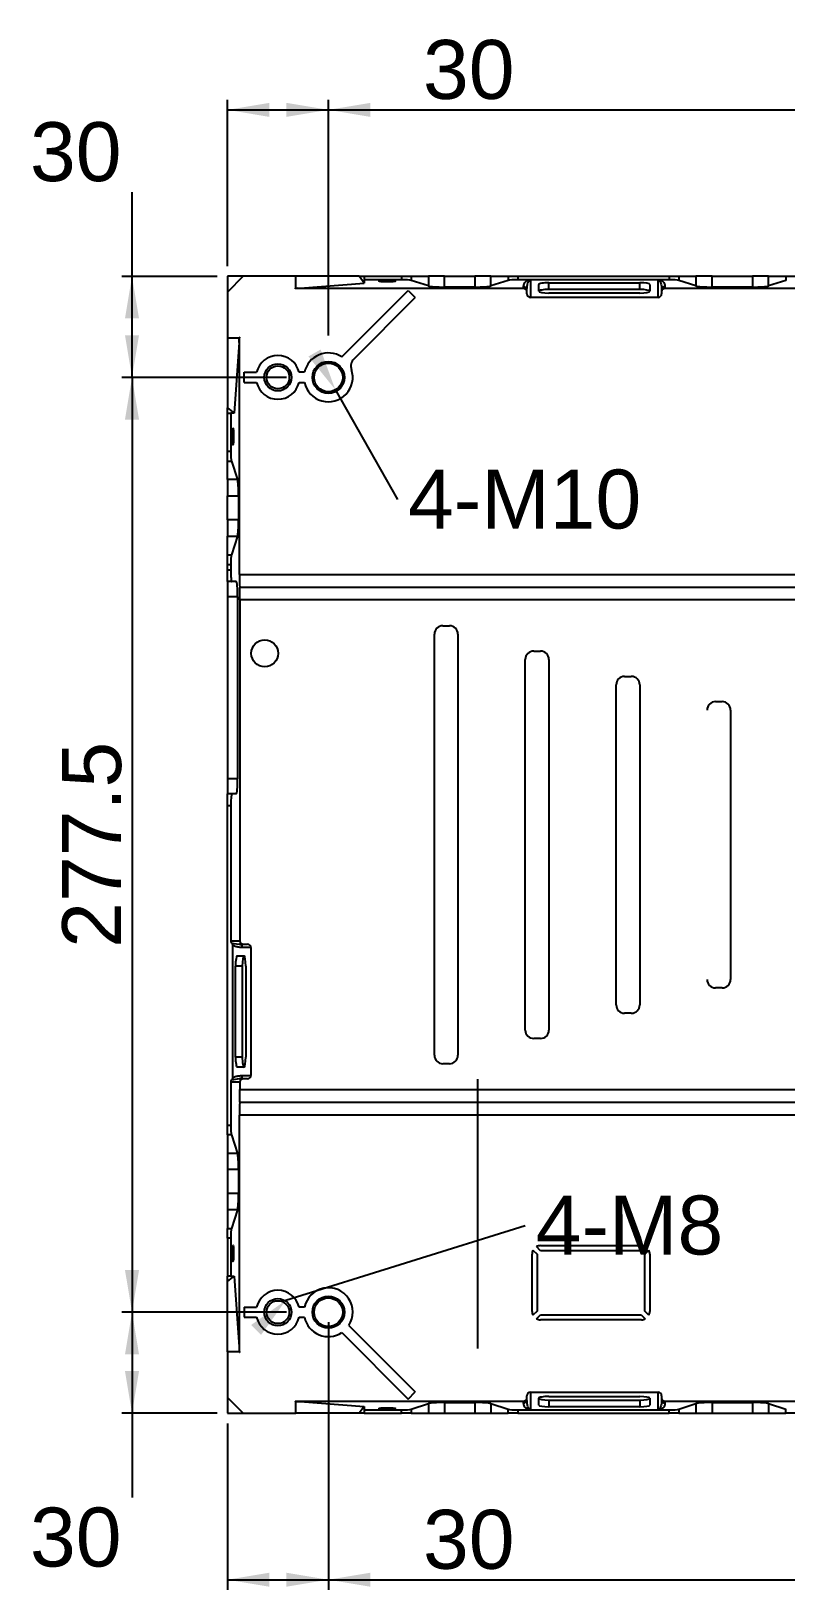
# Model space of a CAD drawing. Header units: millimetres. Extents: x 5415 to 7815, y 1596 to 3293.
# Drawn here: x 6789.4 to 7013.6, y 2325.8 to 2788.5 of the extents above; entities that cross this region are included whole.
import ezdxf

# ---------------------------------------------------------------- set-up
doc = ezdxf.new("R2010")
doc.units = ezdxf.units.MM
doc.styles.get("Standard").update_dxf_attribs({"font": 'arial.ttf'})
doc.dimstyles.new('UDM_1-5', dxfattribs={"dimscale": 5, "dimtxt": 3.5, "dimasz": 2.5, "dimexe": 0.6, "dimexo": 0.6, "dimtad": 1, "dimtoh": 1, "dimzin": 9, "dimdsep": 46, "dimtxsty": 'Standard', "dimcen": 0, "dimclrd": 2, "dimclre": 2, "dimclrt": 2, "dimadec": 0, "dimazin": 2, "dimtfac": 1, "dimtofl": 0, "dimtmove": 0, "dimatfit": 3, "dimfxl": 1, "dimarcsym": 0})

# ---------------------------------------------------------------- blocks, each defined once
blk = doc.blocks.new('*D1')
at = {"color": 2}
for p, q in [((6865.24, 2685.73), (6816.36, 2685.73)), ((6819.36, 2685.73), (6819.36, 2408.23)), ((6865.24, 2408.23), (6816.36, 2408.23))]:
    blk.add_line(p, q, dxfattribs=at)
for points in [[(6819.36, 2685.73), (6817.27, 2673.23), (6821.44, 2673.23)], [(6819.36, 2408.23), (6821.44, 2420.73), (6817.27, 2420.73)]]:
    blk.add_solid(points, dxfattribs=at)
at = {"color": 2, "insert": (6807.48, 2546.98), "char_height": 17.5, "attachment_point": 5, "rotation": 90}
blk.add_mtext('277.5', dxfattribs=at)
blk = doc.blocks.new('*D2')
at = {"color": 2}
for p, q in [((6865.24, 2408.23), (6816.36, 2408.23)), ((6819.36, 2408.23), (6819.36, 2378.23)), ((6844.69, 2378.23), (6816.36, 2378.23)), ((6819.36, 2378.23), (6819.36, 2353.23))]:
    blk.add_line(p, q, dxfattribs=at)
for points in [[(6819.36, 2408.23), (6817.27, 2395.73), (6821.44, 2395.73)], [(6819.36, 2378.23), (6821.44, 2390.73), (6817.27, 2390.73)]]:
    blk.add_solid(points, dxfattribs=at)
at = {"color": 2, "insert": (6802.64, 2341.36), "char_height": 17.5, "attachment_point": 5}
blk.add_mtext('30', dxfattribs=at)
blk = doc.blocks.new('*D3')
at = {"color": 2}
for p, q in [((6819.36, 2715.73), (6819.36, 2740.73)), ((6844.69, 2715.73), (6816.36, 2715.73)), ((6819.36, 2685.73), (6819.36, 2715.73)), ((6865.24, 2685.73), (6816.36, 2685.73))]:
    blk.add_line(p, q, dxfattribs=at)
for points in [[(6819.36, 2715.73), (6817.27, 2703.23), (6821.44, 2703.23)], [(6819.36, 2685.73), (6821.44, 2698.23), (6817.27, 2698.23)]]:
    blk.add_solid(points, dxfattribs=at)
at = {"color": 2, "insert": (6802.64, 2752.61), "char_height": 17.5, "attachment_point": 5}
blk.add_mtext('30', dxfattribs=at)
blk = doc.blocks.new('*D6')
at = {"color": 2}
for p, q in [((6847.69, 2718.73), (6847.69, 2768.15)), ((6877.69, 2698.18), (6877.69, 2768.15)), ((6847.69, 2765.15), (6877.69, 2765.15)), ((6877.69, 2765.15), (6902.69, 2765.15))]:
    blk.add_line(p, q, dxfattribs=at)
for points in [[(6847.69, 2765.15), (6860.19, 2763.06), (6860.19, 2767.23)], [(6877.69, 2765.15), (6865.19, 2767.23), (6865.19, 2763.06)]]:
    blk.add_solid(points, dxfattribs=at)
at = {"color": 2, "insert": (6919.4, 2777.02), "char_height": 17.5, "attachment_point": 5}
blk.add_mtext('30', dxfattribs=at)
blk = doc.blocks.new('*D21')
at = {"color": 2}
for p, q in [((6877.69, 2698.18), (6877.69, 2768.15)), ((7417.69, 2698.18), (7417.69, 2768.15)), ((6877.69, 2765.15), (7417.69, 2765.15))]:
    blk.add_line(p, q, dxfattribs=at)
for points in [[(6877.69, 2765.15), (6890.19, 2763.06), (6890.19, 2767.23)], [(7417.69, 2765.15), (7405.19, 2767.23), (7405.19, 2763.06)]]:
    blk.add_solid(points, dxfattribs=at)
at = {"color": 2, "insert": (7147.69, 2777.02), "char_height": 17.5, "attachment_point": 5}
blk.add_mtext('540', dxfattribs=at)
blk = doc.blocks.new('*D23')
at = {"color": 2}
for p, q in [((6877.69, 2405.23), (6877.69, 2325.82)), ((6847.69, 2375.23), (6847.69, 2325.82)), ((6847.69, 2328.82), (6877.69, 2328.82)), ((6877.69, 2328.82), (6902.69, 2328.82))]:
    blk.add_line(p, q, dxfattribs=at)
for points in [[(6847.69, 2328.82), (6860.19, 2326.73), (6860.19, 2330.9)], [(6877.69, 2328.82), (6865.19, 2330.9), (6865.19, 2326.73)]]:
    blk.add_solid(points, dxfattribs=at)
at = {"color": 2, "insert": (6919.4, 2340.69), "char_height": 17.5, "attachment_point": 5}
blk.add_mtext('30', dxfattribs=at)
blk = doc.blocks.new('*D24')
at = {"color": 2}
for p, q in [((6877.69, 2405.23), (6877.69, 2325.82)), ((7417.69, 2405.23), (7417.69, 2325.82)), ((6877.69, 2328.82), (7417.69, 2328.82))]:
    blk.add_line(p, q, dxfattribs=at)
for points in [[(6877.69, 2328.82), (6890.19, 2326.73), (6890.19, 2330.9)], [(7417.69, 2328.82), (7405.19, 2330.9), (7405.19, 2326.73)]]:
    blk.add_solid(points, dxfattribs=at)
at = {"color": 2, "insert": (7147.69, 2340.69), "char_height": 17.5, "attachment_point": 5}
blk.add_mtext('540', dxfattribs=at)
blk = doc.blocks.new('*D26')
at = {"color": 2}
blk.add_line((6865.05, 2411.77), (6936.19, 2433.98), dxfattribs=at)
blk.add_solid([(6865.05, 2411.77), (6854.73, 2404.42), (6857.68, 2401.47)], dxfattribs=at)
at = {"color": 2, "insert": (6967.15, 2433.98), "char_height": 17.5, "attachment_point": 5}
blk.add_mtext('4-M8', dxfattribs=at)
blk = doc.blocks.new('*D27')
at = {"color": 2}
blk.add_line((6879.75, 2682.11), (6898.24, 2649.49), dxfattribs=at)
blk.add_solid([(6879.75, 2682.11), (6875.39, 2694.01), (6871.77, 2691.95)], dxfattribs=at)
at = {"color": 2, "insert": (6935.99, 2649.49), "char_height": 17.5, "attachment_point": 5}
blk.add_mtext('4-M10', dxfattribs=at)

msp = doc.modelspace()

# ---------------------------------------------------------------- linework, layer by layer
at = {"color": 7, "linetype": 'Continuous', "lineweight": 25}
for p, q in [((6852.391, 2715.733), (6847.691, 2711.033)), ((6852.391, 2715.733), (6847.691, 2715.733)), ((6847.691, 2715.733), (6847.691, 2711.033)), ((6868.035, 2715.733), (6852.391, 2715.733)), ((6868.035, 2712.233), (6867.864, 2712.233)), ((6867.864, 2712.134), (6867.864, 2712.233)), ((6868.513, 2712.233), (6867.864, 2712.134)), ((6935.691, 2712.134), (6867.864, 2712.134)), ((6868.035, 2712.233), (6868.035, 2715.733)), ((6886.833, 2715.733), (6868.035, 2715.733)), ((6868.035, 2712.233), (6869.325, 2712.233)), ((6869.325, 2712.233), (6888.341, 2713.683)), ((6881.646, 2691.809), (6901.379, 2711.542)), ((6886.833, 2715.733), (6888.341, 2715.733)), ((6888.341, 2713.733), (6886.833, 2715.733)), ((6888.341, 2715.733), (6888.341, 2714.733)), ((6888.341, 2715.733), (6899.389, 2715.733)), ((6888.341, 2714.733), (6888.341, 2713.733)), ((6899.389, 2714.733), (6888.341, 2714.733)), ((6888.341, 2713.683), (6888.341, 2713.733)), ((6899.389, 2715.733), (6899.389, 2714.733)), ((6899.389, 2715.733), (6902.287, 2715.733)), ((6901.379, 2711.542), (6903.5, 2709.421)), ((6902.287, 2715.733), (6902.287, 2714.538)), ((6902.287, 2715.733), (6907.397, 2715.733)), ((6907.397, 2712.87), (6902.287, 2714.538)), ((6907.397, 2715.733), (6907.397, 2712.87)), ((6912.226, 2715.733), (6907.397, 2715.733)), ((6912.226, 2712.545), (6912.226, 2715.733)), ((6912.226, 2715.733), (6921.155, 2715.733)), ((6921.155, 2712.545), (6912.226, 2712.545)), ((6921.155, 2715.733), (6921.155, 2712.545)), ((6925.985, 2715.733), (6921.155, 2715.733)), ((6925.985, 2712.87), (6925.985, 2715.733)), ((6925.985, 2715.733), (6931.095, 2715.733)), ((6931.095, 2714.538), (6925.985, 2712.87)), ((6931.095, 2715.733), (6931.095, 2714.538)), ((6931.095, 2715.733), (6933.993, 2715.733)), ((6933.993, 2715.733), (6933.993, 2714.733)), ((6933.993, 2715.733), (6978.889, 2715.733)), ((6937.568, 2714.733), (6933.993, 2714.733)), ((6935.691, 2712.134), (6935.691, 2712.736)), ((6936.691, 2711.13), (6936.691, 2711.74)), ((6975.814, 2714.733), (6937.568, 2714.733)), ((6937.691, 2714.725), (6937.691, 2709.496)), ((6940.191, 2711.29), (6940.191, 2713.294)), ((6943.191, 2713.817), (6970.191, 2713.817)), ((6943.191, 2711.817), (6943.191, 2713.817)), ((6970.191, 2711.817), (6943.191, 2711.817)), ((6970.191, 2711.817), (6970.191, 2713.817)), ((6973.191, 2713.294), (6973.191, 2711.29)), ((6975.691, 2709.496), (6975.691, 2714.725)), ((6978.889, 2714.733), (6975.814, 2714.733)), ((6976.691, 2711.74), (6976.691, 2711.13)), ((6977.691, 2712.736), (6977.691, 2712.134)), ((7318.191, 2712.134), (6977.691, 2712.134)), ((6978.889, 2715.733), (6978.889, 2714.733)), ((6978.889, 2715.733), (6981.787, 2715.733)), ((6981.787, 2715.733), (6981.787, 2714.538)), ((6981.787, 2715.733), (6986.897, 2715.733)), ((6986.897, 2712.87), (6981.787, 2714.538)), ((6986.897, 2715.733), (6986.897, 2712.87)), ((6991.726, 2715.733), (6986.897, 2715.733)), ((6991.726, 2712.545), (6991.726, 2715.733)), ((6991.726, 2715.733), (7003.655, 2715.733)), ((7003.655, 2712.545), (6991.726, 2712.545)), ((7003.655, 2715.733), (7003.655, 2712.545)), ((7008.485, 2715.733), (7003.655, 2715.733)), ((7008.485, 2712.87), (7008.485, 2715.733)), ((7008.485, 2715.733), (7013.595, 2715.733)), ((7013.595, 2714.538), (7008.485, 2712.87)), ((7013.595, 2715.733), (7013.595, 2714.538)), ((7013.595, 2715.733), (7016.493, 2715.733)), ((6847.691, 2711.033), (6847.691, 2697.487)), ((6885.263, 2691.184), (6903.5, 2709.421)), ((6936.691, 2710.511), (6936.691, 2711.13)), ((6975.691, 2709.496), (6937.691, 2709.496)), ((6970.191, 2710.767), (6943.191, 2710.767)), ((6976.691, 2711.13), (6976.691, 2710.511)), ((6847.691, 2697.487), (6851.191, 2697.487)), ((6847.691, 2697.487), (6847.691, 2676.652)), ((6851.289, 2697.693), (6851.191, 2697.044)), ((6851.191, 2697.693), (6851.289, 2697.693)), ((6851.191, 2697.487), (6851.191, 2697.693)), ((6851.191, 2696.063), (6851.191, 2697.487)), ((6851.289, 2627.25), (6851.289, 2697.693)), ((6851.191, 2696.063), (6849.741, 2675.083)), ((6852.691, 2684.233), (6852.691, 2687.233)), ((6852.691, 2687.233), (6856.366, 2687.233)), ((6852.691, 2684.233), (6856.366, 2684.233)), ((6870.598, 2687.233), (6869.015, 2687.233)), ((6869.015, 2684.233), (6870.598, 2684.233)), ((6847.691, 2675.083), (6847.691, 2676.652)), ((6847.691, 2676.652), (6849.691, 2675.083)), ((6847.691, 2675.083), (6848.691, 2675.083)), ((6847.691, 2663.785), (6847.691, 2675.083)), ((6848.691, 2675.083), (6848.691, 2663.785)), ((6849.691, 2675.083), (6848.691, 2675.083)), ((6849.691, 2675.083), (6849.741, 2675.083)), ((6847.691, 2663.785), (6848.691, 2663.785)), ((6847.691, 2660.887), (6847.691, 2663.785)), ((6847.691, 2660.887), (6848.885, 2660.887)), ((6847.691, 2655.375), (6847.691, 2660.887)), ((6848.885, 2660.887), (6850.685, 2655.375)), ((6850.685, 2655.375), (6847.691, 2655.375)), ((6847.691, 2655.375), (6847.691, 2650.545)), ((6847.691, 2650.545), (6851.009, 2650.545)), ((6847.691, 2643.42), (6847.691, 2650.545)), ((6851.009, 2650.545), (6851.009, 2643.42)), ((6851.009, 2643.42), (6847.691, 2643.42)), ((6847.691, 2643.42), (6847.691, 2638.59)), ((6847.691, 2638.59), (6850.685, 2638.59)), ((6847.691, 2633.078), (6847.691, 2638.59)), ((6850.685, 2638.59), (6848.885, 2633.078)), ((6847.691, 2633.078), (6848.885, 2633.078)), ((6847.691, 2630.181), (6847.691, 2633.078)), ((6847.691, 2630.181), (6848.691, 2630.181)), ((6847.691, 2628.608), (6847.691, 2630.181)), ((6847.691, 2628.608), (6848.691, 2628.608)), ((6847.691, 2625.108), (6847.691, 2628.608)), ((6848.691, 2630.181), (6848.691, 2628.608)), ((6850.331, 2625.108), (6847.691, 2625.108)), ((6847.691, 2625.108), (6847.691, 2620.608)), ((6851.289, 2627.25), (7444.092, 2627.25)), ((6850.725, 2620.608), (6847.691, 2620.608)), ((6847.691, 2620.608), (6847.691, 2566.608)), ((6850.725, 2620.608), (6850.725, 2566.608)), ((7444.025, 2623.337), (6851.357, 2623.337)), ((7443.961, 2619.651), (6851.42, 2619.651)), ((6851.42, 2619.651), (6851.42, 2518.483)), ((6911.691, 2611.983), (6913.691, 2611.983)), ((6909.191, 2484.483), (6909.191, 2609.483)), ((6916.191, 2609.483), (6916.191, 2484.483)), ((6936.191, 2491.983), (6936.191, 2601.983)), ((6938.691, 2604.483), (6940.691, 2604.483)), ((6943.191, 2601.983), (6943.191, 2491.983)), ((6965.691, 2596.983), (6967.691, 2596.983)), ((6963.191, 2499.483), (6963.191, 2594.483)), ((6970.191, 2594.483), (6970.191, 2499.483)), ((6992.691, 2589.483), (6994.691, 2589.483)), ((6997.191, 2586.983), (6997.191, 2506.983)), ((6850.725, 2566.608), (6847.691, 2566.608)), ((6847.691, 2566.608), (6847.691, 2562.108)), ((6850.331, 2562.108), (6847.691, 2562.108)), ((6847.691, 2558.608), (6847.691, 2562.108)), ((6847.691, 2558.608), (6848.691, 2558.608)), ((6847.691, 2463.785), (6847.691, 2558.608)), ((6848.691, 2558.608), (6848.691, 2518.483)), ((6848.691, 2518.483), (6851.42, 2518.483)), ((6848.938, 2517.825), (6851.191, 2517.483)), ((6849.191, 2517.157), (6849.191, 2477.808)), ((6851.191, 2517.483), (6852.424, 2517.483)), ((6852.424, 2517.483), (6853.677, 2517.483)), ((6850.629, 2513.983), (6852.633, 2513.983)), ((6854.692, 2516.483), (6852.176, 2516.483)), ((6854.692, 2516.483), (6854.692, 2478.483)), ((6850.106, 2483.983), (6850.106, 2510.983)), ((6852.106, 2510.983), (6850.106, 2510.983)), ((6852.106, 2510.983), (6852.106, 2483.983)), ((6853.156, 2510.983), (6853.156, 2483.983)), ((6994.691, 2504.483), (6992.691, 2504.483)), ((6967.691, 2496.983), (6965.691, 2496.983)), ((6940.691, 2489.483), (6938.691, 2489.483)), ((6852.106, 2483.983), (6850.106, 2483.983)), ((6852.633, 2480.983), (6850.629, 2480.983)), ((6913.691, 2481.983), (6911.691, 2481.983)), ((6851.42, 2476.483), (6848.691, 2476.483)), ((6848.691, 2476.483), (6848.691, 2463.785)), ((6851.191, 2477.483), (6848.938, 2477.14)), ((6852.424, 2477.483), (6851.191, 2477.483)), ((6851.42, 2476.483), (6851.42, 2474.314)), ((6852.176, 2478.483), (6854.692, 2478.483)), ((6853.677, 2477.483), (6852.424, 2477.483)), ((6922.133, 2397.423), (6922.133, 2477.423)), ((6851.42, 2474.314), (7443.961, 2474.314)), ((6851.289, 2396.272), (6851.289, 2466.715)), ((7444.092, 2466.715), (6851.289, 2466.715)), ((6851.357, 2470.628), (7444.025, 2470.628)), ((6847.691, 2463.785), (6848.691, 2463.785)), ((6847.691, 2460.887), (6847.691, 2463.785)), ((6848.885, 2460.887), (6847.691, 2460.887)), ((6847.691, 2460.887), (6847.691, 2455.375)), ((6848.885, 2460.887), (6850.685, 2455.375)), ((6850.685, 2455.375), (6847.691, 2455.375)), ((6847.691, 2455.375), (6847.691, 2450.545)), ((6851.009, 2450.545), (6847.691, 2450.545)), ((6847.691, 2450.545), (6847.691, 2443.42)), ((6851.009, 2450.545), (6851.009, 2443.42)), ((6851.009, 2443.42), (6847.691, 2443.42)), ((6847.691, 2443.42), (6847.691, 2438.59)), ((6850.685, 2438.59), (6847.691, 2438.59)), ((6847.691, 2438.59), (6847.691, 2433.078)), ((6850.685, 2438.59), (6848.885, 2433.078)), ((6847.691, 2433.078), (6848.885, 2433.078)), ((6847.691, 2430.181), (6847.691, 2433.078)), ((6848.691, 2430.181), (6847.691, 2430.181)), ((6847.691, 2430.181), (6847.691, 2418.883)), ((6848.691, 2430.181), (6848.691, 2418.883)), ((6938.191, 2408.483), (6938.191, 2425.483)), ((6938.474, 2426.639), (6939.691, 2425.422)), ((6940.751, 2426.483), (6939.535, 2427.699)), ((6939.691, 2425.422), (6939.691, 2408.543)), ((6940.691, 2427.983), (6970.691, 2427.983)), ((6970.63, 2426.483), (6940.751, 2426.483)), ((6971.847, 2427.699), (6970.63, 2426.483)), ((6971.691, 2425.422), (6972.907, 2426.639)), ((6971.691, 2408.543), (6971.691, 2425.422)), ((6973.191, 2425.483), (6973.191, 2408.483)), ((6847.691, 2417.313), (6847.691, 2418.883)), ((6847.691, 2417.313), (6849.691, 2418.883)), ((6848.691, 2418.883), (6847.691, 2418.883)), ((6847.691, 2396.478), (6847.691, 2417.313)), ((6848.691, 2418.883), (6849.691, 2418.883)), ((6849.691, 2418.883), (6849.741, 2418.883)), ((6849.741, 2418.883), (6851.191, 2397.902)), ((6852.691, 2409.733), (6852.691, 2406.733)), ((6852.691, 2409.733), (6856.366, 2409.733)), ((6852.691, 2406.733), (6856.366, 2406.733)), ((6870.598, 2409.733), (6869.015, 2409.733)), ((6869.015, 2406.733), (6870.598, 2406.733)), ((6939.691, 2408.543), (6938.474, 2407.327)), ((6939.535, 2406.266), (6940.751, 2407.483)), ((6970.691, 2405.983), (6940.691, 2405.983)), ((6940.751, 2407.483), (6970.63, 2407.483)), ((6970.63, 2407.483), (6971.847, 2406.266)), ((6972.907, 2407.327), (6971.691, 2408.543)), ((6881.646, 2402.156), (6901.379, 2382.423)), ((6883.767, 2404.278), (6903.5, 2384.544)), ((6851.191, 2397.902), (6851.191, 2396.478)), ((6851.191, 2396.921), (6851.289, 2396.272)), ((6851.191, 2396.478), (6847.691, 2396.478)), ((6847.691, 2396.478), (6847.691, 2382.933)), ((6851.191, 2396.272), (6851.191, 2396.478)), ((6851.289, 2396.272), (6851.191, 2396.272)), ((6847.691, 2382.933), (6852.391, 2378.233)), ((6847.691, 2382.933), (6847.691, 2378.233)), ((6901.379, 2382.423), (6903.5, 2384.544)), ((6936.691, 2382.835), (6936.691, 2383.454)), ((6937.691, 2384.469), (6937.691, 2379.24)), ((6937.691, 2384.469), (6975.691, 2384.469)), ((6943.191, 2383.198), (6970.191, 2383.198)), ((6975.691, 2379.24), (6975.691, 2384.469)), ((6976.691, 2383.454), (6976.691, 2382.835)), ((6847.691, 2378.233), (6852.391, 2378.233)), ((6852.391, 2378.233), (6868.035, 2378.233)), ((6867.864, 2381.831), (6868.513, 2381.733)), ((6867.864, 2381.831), (6935.691, 2381.831)), ((6867.864, 2381.831), (6867.864, 2381.733)), ((6867.864, 2381.733), (6868.035, 2381.733)), ((6868.035, 2378.233), (6868.035, 2381.733)), ((6868.035, 2381.733), (6869.325, 2381.733)), ((6886.833, 2378.233), (6868.035, 2378.233)), ((6869.325, 2381.733), (6888.341, 2380.282)), ((6888.341, 2380.233), (6886.833, 2378.233)), ((6888.341, 2378.233), (6886.833, 2378.233)), ((6888.341, 2380.282), (6888.341, 2380.233)), ((6888.341, 2380.233), (6888.341, 2379.233)), ((6888.341, 2379.233), (6899.389, 2379.233)), ((6888.341, 2379.233), (6888.341, 2378.233)), ((6888.341, 2378.233), (6899.389, 2378.233)), ((6899.389, 2378.233), (6899.389, 2379.233)), ((6902.287, 2378.233), (6899.389, 2378.233)), ((6902.287, 2379.427), (6907.397, 2381.096)), ((6902.287, 2379.427), (6902.287, 2378.233)), ((6902.287, 2378.233), (6907.397, 2378.233)), ((6907.397, 2381.096), (6907.397, 2378.233)), ((6907.397, 2378.233), (6912.226, 2378.233)), ((6912.226, 2381.42), (6921.155, 2381.42)), ((6912.226, 2381.42), (6912.226, 2378.233)), ((6912.226, 2378.233), (6921.155, 2378.233)), ((6921.155, 2381.42), (6921.155, 2378.233)), ((6921.155, 2378.233), (6925.985, 2378.233)), ((6925.985, 2381.096), (6931.095, 2379.427)), ((6925.985, 2381.096), (6925.985, 2378.233)), ((6925.985, 2378.233), (6931.095, 2378.233)), ((6931.095, 2378.233), (6931.095, 2379.427)), ((6933.993, 2378.233), (6931.095, 2378.233)), ((6933.993, 2379.233), (6937.568, 2379.233)), ((6933.993, 2379.233), (6933.993, 2378.233)), ((6933.993, 2378.233), (6978.889, 2378.233)), ((6935.691, 2381.229), (6935.691, 2381.831)), ((6936.691, 2382.225), (6936.691, 2382.835)), ((6937.568, 2379.233), (6975.814, 2379.233)), ((6940.191, 2380.671), (6940.191, 2382.675)), ((6943.191, 2382.148), (6943.191, 2380.148)), ((6943.191, 2382.148), (6970.191, 2382.148)), ((6970.191, 2380.148), (6943.191, 2380.148)), ((6970.191, 2382.148), (6970.191, 2380.148)), ((6973.191, 2382.675), (6973.191, 2380.671)), ((6975.814, 2379.233), (6978.889, 2379.233)), ((6976.691, 2382.835), (6976.691, 2382.225)), ((6977.691, 2381.831), (6977.691, 2381.229)), ((6977.691, 2381.831), (7318.191, 2381.831)), ((6978.889, 2378.233), (6978.889, 2379.233)), ((6981.787, 2378.233), (6978.889, 2378.233)), ((6981.787, 2379.427), (6986.897, 2381.096)), ((6981.787, 2379.427), (6981.787, 2378.233)), ((6981.787, 2378.233), (6986.897, 2378.233)), ((6986.897, 2381.096), (6986.897, 2378.233)), ((6986.897, 2378.233), (6991.726, 2378.233)), ((6991.726, 2381.42), (7003.655, 2381.42)), ((6991.726, 2381.42), (6991.726, 2378.233)), ((6991.726, 2378.233), (7003.655, 2378.233)), ((7003.655, 2381.42), (7003.655, 2378.233)), ((7003.655, 2378.233), (7008.485, 2378.233)), ((7008.485, 2381.096), (7013.595, 2379.427)), ((7008.485, 2381.096), (7008.485, 2378.233)), ((7008.485, 2378.233), (7013.595, 2378.233)), ((7013.595, 2378.233), (7013.595, 2379.427)), ((7016.493, 2378.233), (7013.595, 2378.233))]:
    msp.add_line(p, q, dxfattribs=at)
for centre, radius in [((6862.691, 2685.733), 4.025), ((6862.691, 2685.733), 3.4), ((6877.691, 2685.733), 4.75), ((6877.691, 2685.733), 4.25), ((6858.791, 2603.808), 4), ((6862.691, 2408.233), 4.025), ((6862.691, 2408.233), 3.4), ((6877.691, 2408.233), 4.75), ((6877.691, 2408.233), 4.25)]:
    msp.add_circle(centre, radius, dxfattribs=at)
for centre, radius, start, end in [((6935.693, 2711.738), 0.998, 0.10943, 90.10901), ((6977.689, 2711.738), 0.998, 89.89099, 179.89057), ((6877.691, 2685.733), 7.25, 56.94054, 168.05946), ((6862.691, 2685.733), 6.5, 13.34236, 166.65764), ((6887.385, 2689.063), 3, 135, 198.95835), ((6862.691, 2685.733), 6.5, 193.34236, 346.65764), ((6877.691, 2685.733), 7.25, 191.94054, 18.95835), ((6911.691, 2609.483), 2.5, 90, 180), ((6913.691, 2609.483), 2.5, 0, 90), ((6938.691, 2601.983), 2.5, 90, 180), ((6940.691, 2601.983), 2.5, 0, 90), ((6965.691, 2594.483), 2.5, 90, 180), ((6967.691, 2594.483), 2.5, 0, 90), ((6992.691, 2586.983), 2.5, 90, 180), ((6994.691, 2586.983), 2.5, 0, 90), ((6851.183, 2516.49), 0.992, 359.56481, 89.55809), ((6992.691, 2506.983), 2.5, 180, 270), ((6994.691, 2506.983), 2.5, 270, 0), ((6965.691, 2499.483), 2.5, 180, 270), ((6967.691, 2499.483), 2.5, 270, 0), ((6938.691, 2491.983), 2.5, 180, 270), ((6940.691, 2491.983), 2.5, 270, 0), ((6911.691, 2484.483), 2.5, 180, 270), ((6913.691, 2484.483), 2.5, 270, 0), ((6851.183, 2478.475), 0.992, 270.44191, 0.43519), ((6940.691, 2425.483), 2.5, 152.4576, 180), ((6940.691, 2425.483), 2.5, 90, 117.5424), ((6970.691, 2425.483), 2.5, 62.4576, 90), ((6970.691, 2425.483), 2.5, 0, 27.5424), ((6877.691, 2408.233), 7.25, 326.94054, 168.05946), ((6862.691, 2408.233), 6.5, 13.34236, 166.65764), ((6862.691, 2408.233), 6.5, 193.34236, 346.65764), ((6877.691, 2408.233), 7.25, 191.94054, 303.05946), ((6940.691, 2408.483), 2.5, 180, 207.5424), ((6940.691, 2408.483), 2.5, 242.4576, 270), ((6970.691, 2408.483), 2.5, 270, 297.5424), ((6970.691, 2408.483), 2.5, 332.4576, 0), ((6935.693, 2382.227), 0.998, 269.89099, 359.89057), ((6977.689, 2382.227), 0.998, 180.10943, 270.10901)]:
    msp.add_arc(centre, radius, start, end, dxfattribs=at)
for centre, major_axis in [((6895.191, 2714.295), (2.5, 0)), ((6849.303, 2668.233), (0, 2.5)), ((6849.303, 2425.733), (0, 2.5)), ((6895.191, 2379.67), (2.5, 0))]:
    msp.add_ellipse(centre, major_axis=major_axis, ratio=0.0874887, dxfattribs=at)
for centre, major_axis, ratio, start_param, end_param in [((6899.389, 2714.47), (3, 0), 0.0874887, 0.2617994, 1.5707963), ((6912.226, 2712.983), (5, 0), 0.0874887, 3.403392, 4.712389), ((6921.155, 2712.983), (5, 0), 0.0874887, 4.712389, 6.0213859), ((6933.993, 2714.47), (3, 0), 0.0874887, 1.5707963, 2.8797933), ((6935.691, 2711.13), (0, -1.004), 0.9961947, 1.5707963, 3.1415927), ((6943.191, 2713.294), (3, 0), 0.1743115, 1.5707963, 3.1415927), ((6943.191, 2711.294), (3, 0), 0.1743115, 1.5707963, 3.1415927), ((6970.191, 2713.294), (3, 0), 0.1743115, 0, 1.5707963), ((6970.191, 2711.294), (3, 0), 0.1743115, 0, 1.5707963), ((6977.691, 2711.13), (0, 1.004), 0.9961947, 0, 1.5707963), ((6978.889, 2714.47), (3, 0), 0.0874887, 0.2617994, 1.5707963), ((6991.726, 2712.983), (5, 0), 0.0874887, 3.403392, 4.712389), ((7003.655, 2712.983), (5, 0), 0.0874887, 4.712389, 6.0213859), ((6937.691, 2710.511), (0, 1.015), 0.9848078, 1.5707963, 3.1415927), ((6943.191, 2711.29), (3, 0), 0.1743115, 3.1415927, 4.712389), ((6970.191, 2711.29), (3, 0), 0.1743115, 4.712389, 0), ((6975.691, 2710.511), (0, 1.015), 0.9848078, 3.1415927, 4.712389), ((6848.953, 2663.785), (0, 3), 0.0874887, 1.5707963, 2.8797933), ((6850.572, 2650.545), (0, 5), 0.0874887, 4.712389, 6.0213859), ((6850.572, 2643.42), (0, 5), 0.0874887, 3.403392, 4.712389), ((6848.953, 2630.181), (0, 3), 0.0874887, 0.2617994, 1.5707963), ((6848.997, 2628.608), (0, 3.5), 0.0874887, 1.5707963, 3.1415927), ((6850.331, 2620.608), (0, 4.5), 0.0874887, 4.712389, 0), ((6852.19, 2627.25), (0, 10.3), 0.0874887, 1.5707963, 1.9605571), ((6850.572, 2619.651), (0, 9.7), 0.0874887, 4.712389, 5.1021497), ((6850.331, 2566.608), (0, 4.5), 0.0874887, 3.1415927, 4.712389), ((6848.997, 2558.608), (0, 3.5), 0.0874887, 0, 1.5707963), ((6849.695, 2518.483), (-1.004, 0), 0.9961947, 0, 0.7169317), ((6852.424, 2518.483), (-1.004, 0), 0.9961947, 0, 1.5707963), ((6853.677, 2516.483), (1.015, 0), 0.9848078, 0, 1.5707963), ((6850.629, 2510.983), (0, 3), 0.1743115, 0, 1.5707963), ((6852.629, 2510.983), (0, 3), 0.1743115, 0, 1.5707963), ((6852.633, 2510.983), (0, 3), 0.1743115, 4.712389, 0), ((6850.629, 2483.983), (0, 3), 0.1743115, 1.5707963, 3.1415927), ((6852.629, 2483.983), (0, 3), 0.1743115, 1.5707963, 3.1415927), ((6852.633, 2483.983), (0, 3), 0.1743115, 3.1415927, 4.712389), ((6849.695, 2476.483), (1.004, 0), 0.9961947, 2.424661, 3.1415927), ((6852.424, 2476.483), (1.004, 0), 0.9961947, 1.5707963, 3.1415927), ((6853.677, 2478.483), (-1.015, 0), 0.9848078, 1.5707963, 3.1415927), ((6850.572, 2474.314), (0, 9.7), 0.0874887, 4.3226282, 4.712389), ((6852.19, 2466.715), (0, 10.3), 0.0874887, 1.1810356, 1.5707963), ((6848.953, 2463.785), (0, 3), 0.0874887, 1.5707963, 2.8797933), ((6850.572, 2450.545), (0, 5), 0.0874887, 4.712389, 6.0213859), ((6850.572, 2443.42), (0, 5), 0.0874887, 3.403392, 4.712389), ((6848.953, 2430.181), (0, 3), 0.0874887, 0.2617994, 1.5707963), ((6937.691, 2383.454), (0, -1.015), 0.9848078, 3.1415927, 4.712389), ((6943.191, 2382.675), (3, 0), 0.1743115, 1.5707963, 3.1415927), ((6970.191, 2382.675), (3, 0), 0.1743115, 0, 1.5707963), ((6975.691, 2383.454), (0, -1.015), 0.9848078, 1.5707963, 3.1415927), ((6899.389, 2379.495), (3, 0), 0.0874887, 4.712389, 6.0213859), ((6912.226, 2380.982), (5, 0), 0.0874887, 1.5707963, 2.8797933), ((6921.155, 2380.982), (5, 0), 0.0874887, 0.2617994, 1.5707963), ((6933.993, 2379.495), (3, 0), 0.0874887, 3.403392, 4.712389), ((6935.691, 2382.835), (0, -1.004), 0.9961947, 0, 1.5707963), ((6943.191, 2382.671), (3, 0), 0.1743115, 3.1415927, 4.712389), ((6943.191, 2380.671), (3, 0), 0.1743115, 3.1415927, 4.712389), ((6970.191, 2382.671), (3, 0), 0.1743115, 4.712389, 0), ((6970.191, 2380.671), (3, 0), 0.1743115, 4.712389, 0), ((6977.691, 2382.835), (0, 1.004), 0.9961947, 1.5707963, 3.1415927), ((6978.889, 2379.495), (3, 0), 0.0874887, 4.712389, 6.0213859), ((6991.726, 2380.982), (5, 0), 0.0874887, 1.5707963, 2.8797933), ((7003.655, 2380.982), (5, 0), 0.0874887, 0.2617994, 1.5707963)]:
    msp.add_ellipse(centre, major_axis=major_axis, ratio=ratio, start_param=start_param, end_param=end_param, dxfattribs=at)
for points, knots in [([(6935.691, 2712.736), (6935.702, 2712.896), (6935.723, 2713.212), (6935.899, 2713.669), (6936.162, 2714.052), (6936.478, 2714.343), (6936.796, 2714.535), (6937.085, 2714.653), (6937.341, 2714.707), (6937.467, 2714.725), (6937.537, 2714.73), (6937.568, 2714.733)], [0, 0, 0, 0, 0.2380178, 0.4713073, 0.6809453, 0.8093917, 0.9072263, 0.9694007, 0.9879405, 0.9947002, 1, 1, 1, 1]), ([(6936.691, 2711.74), (6936.728, 2712.444), (6936.777, 2713.37), (6937.161, 2714.347), (6937.428, 2714.634), (6937.561, 2714.703), (6937.629, 2714.72), (6937.662, 2714.724), (6937.679, 2714.725), (6937.687, 2714.725), (6937.691, 2714.725)], [0, 0, 0, 0, 0.70463456, 0.92699171, 0.98005197, 0.99377929, 0.9976365, 0.99894136, 0.99948847, 1, 1, 1, 1]), ([(6937.568, 2714.733), (6937.591, 2714.732), (6937.626, 2714.732), (6937.667, 2714.728), (6937.683, 2714.726), (6937.691, 2714.725)], [0, 0, 0, 0, 0.5262607, 0.7650532, 1, 1, 1, 1]), ([(6975.814, 2714.733), (6975.79, 2714.732), (6975.756, 2714.732), (6975.715, 2714.728), (6975.699, 2714.726), (6975.691, 2714.725)], [0, 0, 0, 0, 0.5262607, 0.7650532, 1, 1, 1, 1]), ([(6975.691, 2714.725), (6975.695, 2714.725), (6975.703, 2714.725), (6975.72, 2714.724), (6975.753, 2714.72), (6975.821, 2714.703), (6975.953, 2714.634), (6976.221, 2714.347), (6976.605, 2713.37), (6976.654, 2712.444), (6976.691, 2711.74)], [0, 0, 0, 0, 0.0005115, 0.0010586, 0.0023635, 0.0062207, 0.019948, 0.0730083, 0.2953654, 1, 1, 1, 1]), ([(6975.814, 2714.733), (6975.845, 2714.73), (6975.937, 2714.723), (6976.051, 2714.705), (6976.204, 2714.672), (6976.364, 2714.622), (6976.621, 2714.517), (6976.901, 2714.343), (6977.221, 2714.052), (6977.482, 2713.669), (6977.659, 2713.212), (6977.68, 2712.896), (6977.691, 2712.736)], [0, 0, 0, 0, 0.0052957, 0.0160324, 0.0305984, 0.0577563, 0.0928115, 0.1906113, 0.319083, 0.5286911, 0.7619812, 1, 1, 1, 1]), ([(6848.938, 2517.825), (6848.989, 2517.758), (6849.108, 2517.6), (6849.182, 2517.361), (6849.189, 2517.202), (6849.191, 2517.157)], [0, 0, 0, 0, 0.3461741, 0.8146484, 1, 1, 1, 1]), ([(6852.176, 2516.483), (6851.806, 2516.498), (6851.095, 2516.529), (6850.099, 2516.732), (6849.474, 2517.025), (6849.191, 2517.157)], [0, 0, 0, 0, 0.3708501, 0.71434, 1, 1, 1, 1]), ([(6849.191, 2477.808), (6849.184, 2477.724), (6849.169, 2477.526), (6849.065, 2477.298), (6848.966, 2477.174), (6848.938, 2477.14)], [0, 0, 0, 0, 0.3463563, 0.8155946, 1, 1, 1, 1]), ([(6849.191, 2477.808), (6849.474, 2477.94), (6850.099, 2478.233), (6851.095, 2478.436), (6851.806, 2478.467), (6852.176, 2478.483)], [0, 0, 0, 0, 0.2856494, 0.6291339, 1, 1, 1, 1]), ([(6937.568, 2379.233), (6937.537, 2379.235), (6937.444, 2379.242), (6937.33, 2379.26), (6937.178, 2379.293), (6937.017, 2379.343), (6936.76, 2379.448), (6936.48, 2379.622), (6936.161, 2379.913), (6935.899, 2380.296), (6935.723, 2380.753), (6935.702, 2381.069), (6935.691, 2381.229)], [0, 0, 0, 0, 0.0052957, 0.0160324, 0.0305984, 0.0577563, 0.0928115, 0.1906113, 0.319083, 0.5286911, 0.7619812, 1, 1, 1, 1]), ([(6937.691, 2379.24), (6937.687, 2379.24), (6937.679, 2379.24), (6937.662, 2379.241), (6937.629, 2379.245), (6937.561, 2379.262), (6937.428, 2379.331), (6937.161, 2379.618), (6936.777, 2380.595), (6936.728, 2381.521), (6936.691, 2382.225)], [0, 0, 0, 0, 0.0005115, 0.0010586, 0.0023635, 0.0062207, 0.019948, 0.0730083, 0.2953654, 1, 1, 1, 1]), ([(6937.568, 2379.233), (6937.591, 2379.233), (6937.626, 2379.233), (6937.667, 2379.237), (6937.683, 2379.239), (6937.691, 2379.24)], [0, 0, 0, 0, 0.5262607, 0.7650532, 1, 1, 1, 1]), ([(6976.691, 2382.225), (6976.654, 2381.521), (6976.605, 2380.595), (6976.221, 2379.618), (6975.953, 2379.331), (6975.821, 2379.262), (6975.753, 2379.245), (6975.72, 2379.241), (6975.703, 2379.24), (6975.695, 2379.24), (6975.691, 2379.24)], [0, 0, 0, 0, 0.7046346, 0.9269917, 0.980052, 0.9937793, 0.9976365, 0.9989414, 0.9994885, 1, 1, 1, 1]), ([(6975.814, 2379.233), (6975.79, 2379.233), (6975.756, 2379.233), (6975.715, 2379.237), (6975.699, 2379.239), (6975.691, 2379.24)], [0, 0, 0, 0, 0.5262607, 0.7650532, 1, 1, 1, 1]), ([(6977.691, 2381.229), (6977.68, 2381.069), (6977.659, 2380.753), (6977.483, 2380.296), (6977.22, 2379.913), (6976.904, 2379.622), (6976.586, 2379.43), (6976.297, 2379.312), (6976.04, 2379.258), (6975.915, 2379.24), (6975.845, 2379.235), (6975.814, 2379.233)], [0, 0, 0, 0, 0.23801784, 0.47130725, 0.68094533, 0.80939172, 0.90722627, 0.96940074, 0.98794051, 0.99470015, 1, 1, 1, 1])]:
    msp.add_open_spline(points, degree=3, knots=knots, dxfattribs=at)

# ---------------------------------------------------------------- dimensions: what is measured, and where the dimension line sits
for base, p1, p2, picture, middle in [((6877.691, 2765.148), (6847.691, 2715.733), (6877.691, 2695.182), '*D6', (6919.816, 2777.023)), ((7417.691, 2765.148), (6877.691, 2695.182), (7417.691, 2695.182), '*D21', (7147.691, 2777.023)), ((6877.691, 2328.817), (6847.691, 2378.233), (6877.691, 2408.233), '*D23', (6919.816, 2340.692)), ((7417.691, 2328.817), (6877.691, 2408.233), (7417.691, 2408.233), '*D24', (7147.691, 2340.692))]:
    dim = msp.add_linear_dim(base=base, p1=p1, p2=p2, dimstyle='UDM_1-5', override={"dimtmove": 1})
    dim.commit()
    dim.dimension.update_dxf_attribs({"geometry": picture, "text_midpoint": middle})
for base, p1, p2, picture, middle in [((6819.357, 2715.733), (6868.241, 2685.733), (6847.691, 2715.733), '*D3', (6802.232, 2752.608)), ((6819.357, 2378.233), (6868.241, 2408.233), (6847.691, 2378.233), '*D2', (6802.232, 2341.358))]:
    dim = msp.add_linear_dim(base=base, p1=p1, p2=p2, angle=90, dimstyle='UDM_1-5', override={"dimtmove": 1})
    dim.commit()
    dim.dimension.update_dxf_attribs({"geometry": picture, "text_midpoint": middle})
dim = msp.add_diameter_dim_2p(p1=(6875.636, 2689.357), p2=(6879.746, 2682.108), text='4-M10', dimstyle='UDM_1-5')
dim.commit()
dim.dimension.update_dxf_attribs({"geometry": '*D27', "text_midpoint": (6939.869, 2649.488)})
dim = msp.add_linear_dim(base=(6819.357, 2408.233), p1=(6868.241, 2685.733), p2=(6868.241, 2408.233), angle=90, dimstyle='UDM_1-5')
dim.commit()
dim.dimension.update_dxf_attribs({"geometry": '*D1', "text_midpoint": (6807.482, 2546.983)})
dim = msp.add_diameter_dim_2p(p1=(6859.036, 2405.771), p2=(6865.054, 2411.773), text='4-M8', dimstyle='UDM_1-5')
dim.commit()
dim.dimension.update_dxf_attribs({"geometry": '*D26', "text_midpoint": (6967.145, 2433.983), "dimtype": 163})

doc.saveas('drawing.dxf')
